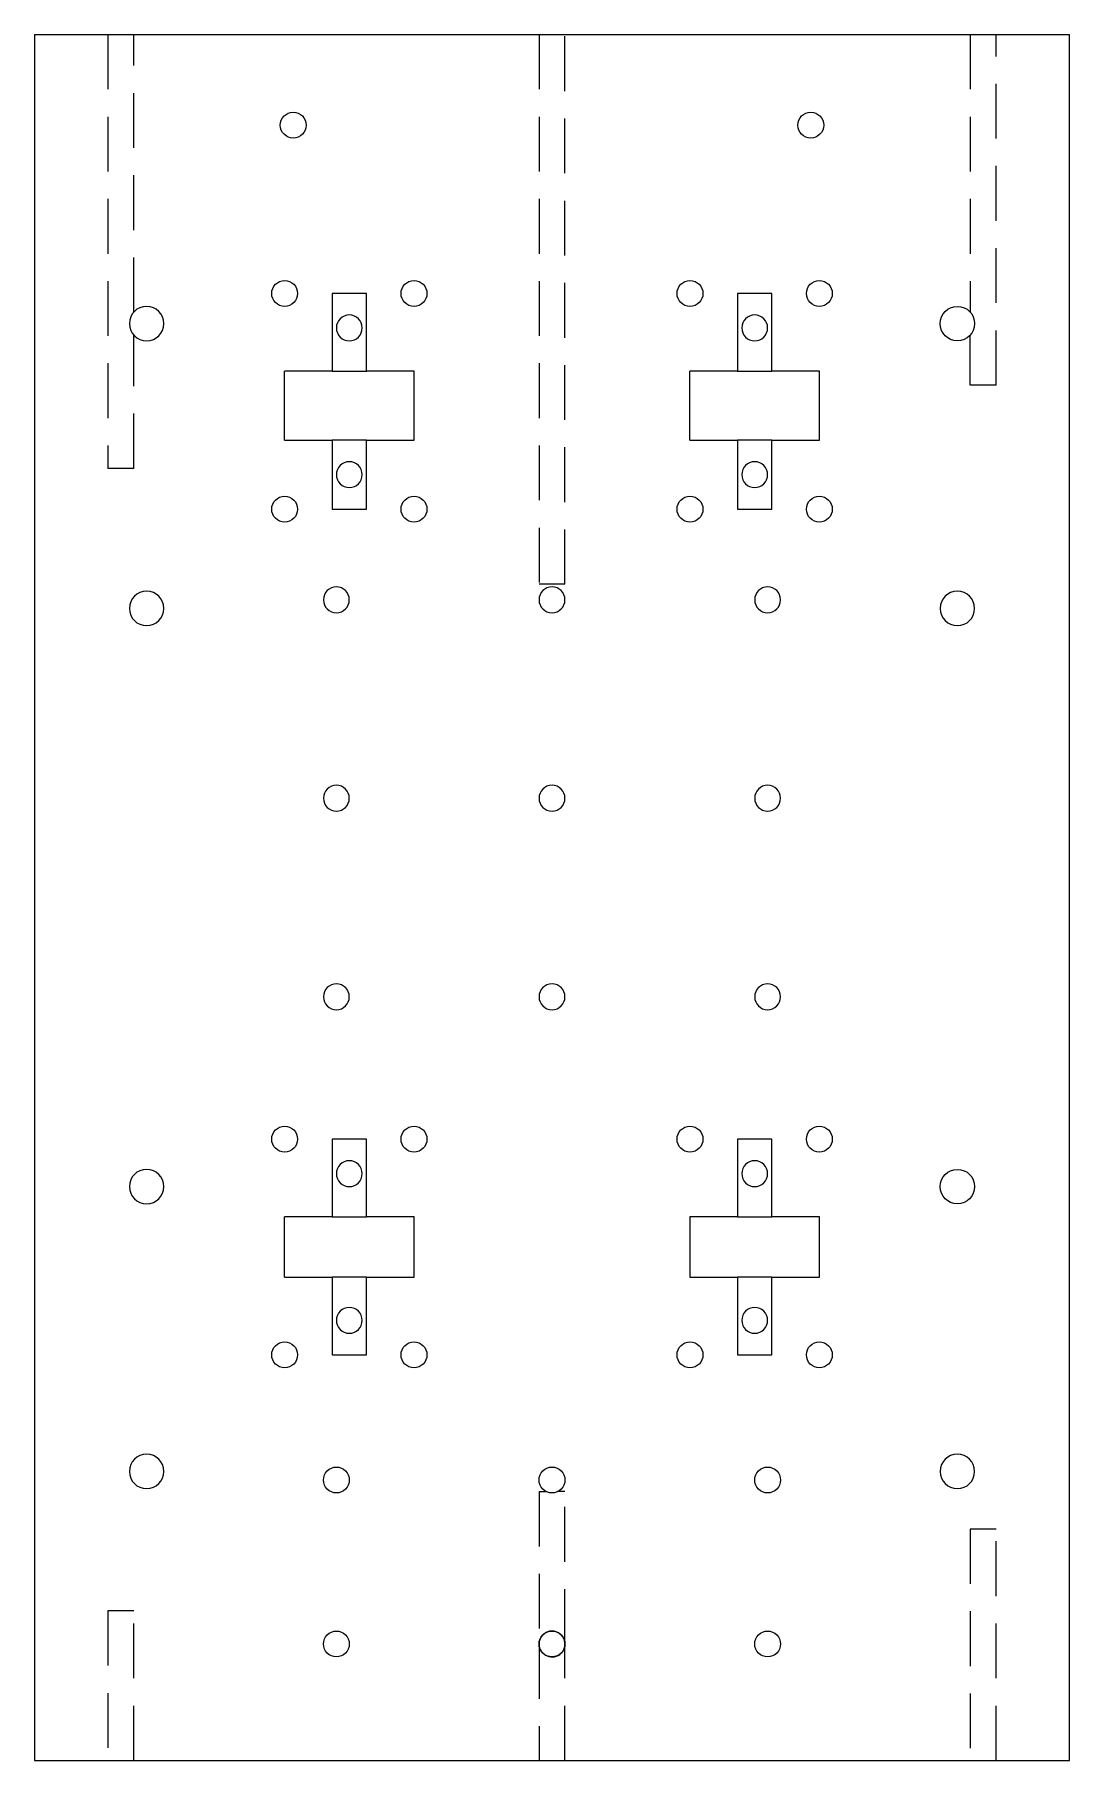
# Model space of a CAD drawing. Header units: millimetres. Extents: x 120 to 240, y 30 to 230.
import ezdxf

# ---------------------------------------------------------------- set-up
doc = ezdxf.new("R2010")
doc.units = ezdxf.units.MM
doc.linetypes.add('HIDDEN', pattern=[9.525, 6.35, -3.175])
doc.layers.add('Calque0', color=9, linetype='Continuous', lineweight=70)
doc.layers.add('Hidden', color=250, linetype='Continuous', lineweight=70, true_color=0x262626)

msp = doc.modelspace()

# ---------------------------------------------------------------- linework, layer by layer
at = {"layer": 'Calque0', "color": 250, "lineweight": -3, "true_color": 0x262626}
for p, q in [((120, 230), (240, 230)), ((120, 230), (120, 30)), ((240, 30), (240, 230)), ((158.5, 200), (154.5, 200)), ((154.5, 200), (154.5, 191)), ((158.5, 191), (158.5, 200)), ((201.5, 200), (201.5, 191)), ((205.5, 200), (201.5, 200)), ((205.5, 191), (205.5, 200)), ((154.5, 191), (149, 191)), ((149, 183), (149, 191)), ((154.5, 191), (158.5, 191)), ((164, 191), (158.5, 191)), ((164, 183), (164, 191)), ((201.5, 191), (196, 191)), ((196, 183), (196, 191)), ((201.5, 191), (205.5, 191)), ((211, 191), (205.5, 191)), ((211, 183), (211, 191)), ((149, 183), (154.5, 183)), ((154.5, 183), (154.5, 175)), ((158.5, 183), (154.5, 183)), ((158.5, 183), (164, 183)), ((158.5, 175), (158.5, 183)), ((196, 183), (201.5, 183)), ((201.5, 183), (201.5, 175)), ((203.5, 183), (201.5, 183)), ((205.5, 183), (203.5, 183)), ((205.5, 175), (205.5, 183)), ((205.5, 183), (211, 183)), ((154.5, 175), (158.5, 175)), ((201.5, 175), (205.5, 175)), ((154.5, 102), (154.5, 93)), ((158.5, 102), (154.5, 102)), ((158.5, 93), (158.5, 102)), ((205.5, 102), (201.5, 102)), ((201.5, 102), (201.5, 93)), ((205.5, 93), (205.5, 102)), ((154.5, 93), (149, 93)), ((149, 86), (149, 93)), ((154.5, 93), (158.5, 93)), ((164, 93), (158.5, 93)), ((164, 86), (164, 93)), ((201.5, 93), (196, 93)), ((196, 93), (196, 86)), ((201.5, 93), (205.5, 93)), ((211, 93), (205.5, 93)), ((211, 86), (211, 93)), ((149, 86), (154.5, 86)), ((158.5, 86), (154.5, 86)), ((154.5, 86), (154.5, 77)), ((158.5, 77), (158.5, 86)), ((158.5, 86), (164, 86)), ((196, 86), (201.5, 86)), ((201.5, 86), (201.5, 77)), ((205.5, 86), (201.5, 86)), ((205.5, 86), (211, 86)), ((205.5, 77), (205.5, 86)), ((154.5, 77), (158.5, 77)), ((201.5, 77), (205.5, 77)), ((120, 30), (240, 30))]:
    msp.add_line(p, q, dxfattribs=at)
for centre, radius in [((150, 219.5), 1.5), ((210, 219.5), 1.5), ((149, 200), 1.5), ((164, 200), 1.5), ((196, 200), 1.5), ((211, 200), 1.5), ((227, 196.5), 2), ((149, 175), 1.5), ((164, 175), 1.5), ((196, 175), 1.5), ((211, 175), 1.5), ((149, 102), 1.5), ((164, 102), 1.5), ((196, 102), 1.5), ((211, 102), 1.5), ((227, 96.5), 2), ((149, 77), 1.5), ((164, 77), 1.5), ((196, 77), 1.5), ((211, 77), 1.5), ((155, 62.5), 1.5), ((180, 62.5), 1.5), ((205, 62.5), 1.5), ((155, 43.5), 1.5), ((180, 43.5), 1.5), ((205, 43.5), 1.5)]:
    msp.add_circle(centre, radius, dxfattribs=at)
at = {"layer": 'Calque0', "color": 250, "lineweight": -3, "true_color": 0x262626, "extrusion": (-6.36065e-17, -2.77556e-17, -1)}
for centre, radius in [((-133, 196.5), 2), ((-156.5, 196), 1.5), ((-203.5, 196), 1.5), ((-156.5, 179), 1.5), ((-203.5, 179), 1.5), ((-133, 163.5), 2), ((-155, 164.5), 1.5), ((-180, 164.5), 1.5), ((-205, 164.5), 1.5), ((-227, 163.5), 2), ((-155, 141.5), 1.5), ((-180, 141.5), 1.5), ((-205, 141.5), 1.5), ((-155, 118.5), 1.5), ((-180, 118.5), 1.5), ((-205, 118.5), 1.5), ((-133, 96.5), 2), ((-156.5, 98), 1.5), ((-203.5, 98), 1.5), ((-156.5, 81), 1.5), ((-203.5, 81), 1.5), ((-133, 63.5), 2), ((-227, 63.5), 2)]:
    msp.add_circle(centre, radius, dxfattribs=at)
at = {"layer": 'Calque0', "color": 250, "lineweight": -3, "true_color": 0x262626}
for start, end in [(135.0001, 180), (180, 314.9999)]:
    msp.add_arc((180, 43.5), 1.5, start, end, dxfattribs=at)
at = {"layer": 'Hidden', "linetype": 'HIDDEN', "lineweight": -3}
for p, q in [((128.5, 230), (128.5, 179.73)), ((131.5, 197.82), (131.5, 230)), ((178.5, 230), (178.5, 166.29)), ((181.5, 166.29), (181.5, 230)), ((228.5, 230), (228.5, 197.82)), ((231.5, 189.37), (231.5, 230)), ((131.5, 179.73), (131.5, 195.18)), ((228.5, 189.37), (228.5, 195.18)), ((231.5, 189.37), (228.5, 189.37)), ((131.5, 179.73), (128.5, 179.73)), ((181.5, 166.29), (178.5, 166.29)), ((178.5, 61.15), (179.35, 61.15)), ((178.5, 61.15), (178.5, 43.5)), ((181.5, 61.15), (180.65, 61.15)), ((181.5, 43.5), (181.5, 61.15)), ((231.5, 56.82), (228.5, 56.82)), ((228.5, 56.82), (228.5, 30)), ((231.5, 30), (231.5, 56.82)), ((131.5, 47.34), (128.5, 47.34)), ((128.5, 47.34), (128.5, 30)), ((131.5, 30), (131.5, 47.34)), ((178.5, 43.5), (178.5, 30)), ((181.5, 30), (181.5, 43.5))]:
    msp.add_line(p, q, dxfattribs=at)
for start, end in [(0, 135.0001), (314.9999, 0)]:
    msp.add_arc((180, 43.5), 1.5, start, end, dxfattribs=at)

doc.saveas('drawing.dxf')
